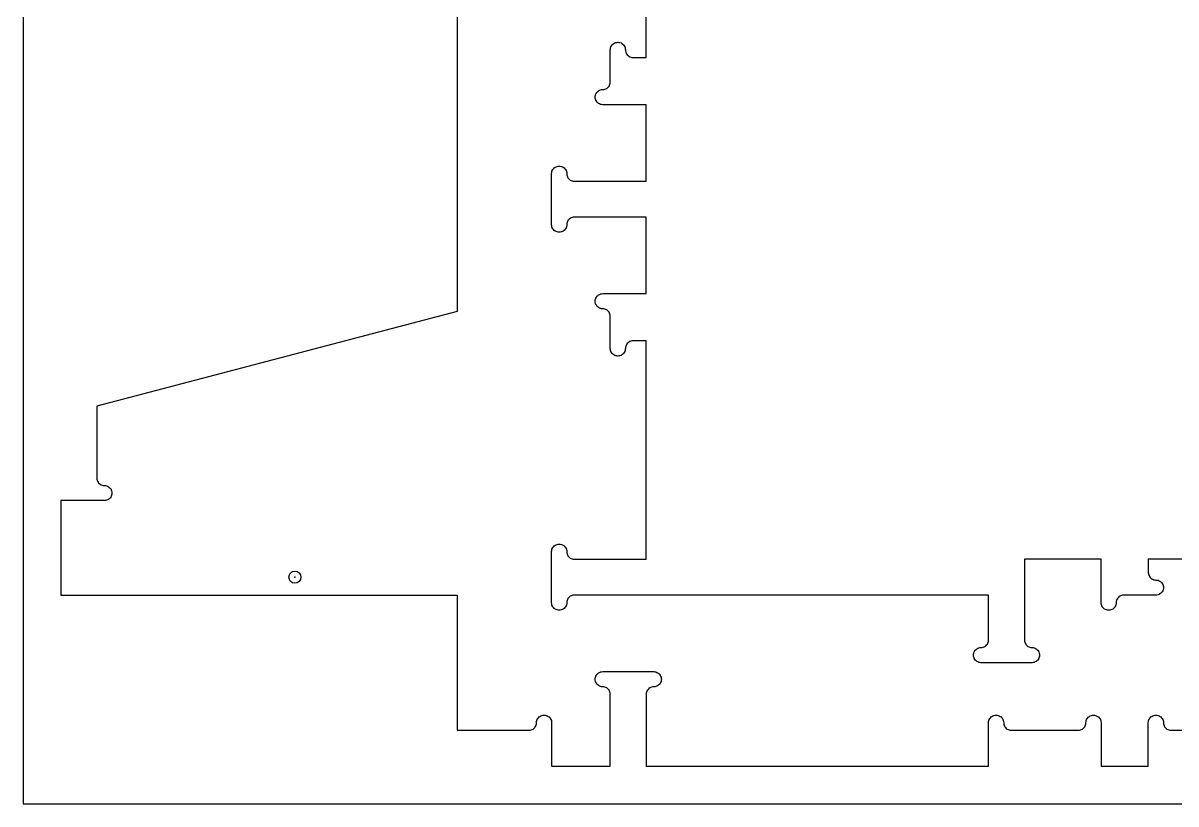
# Model space of a CAD drawing. Header units: inches. Extents: x 1367 to 1651, y -1653 to -1438.
# Drawn here: x 1524.46 to 1548.46, y -1534.43 to -1518.16 of the extents above; entities that cross this region are included whole.
import ezdxf

# ---------------------------------------------------------------- set-up
doc = ezdxf.new("R2010")
doc.units = ezdxf.units.IN
doc.header["$MEASUREMENT"] = 0
doc.linetypes.add('Solid', pattern=[0])
for name, color, linetype in [('000_NOTES', 6, 'Continuous'), ('CUT_FASTENERS', 1, 'Continuous'), ('CUT_THRU', 7, 'Continuous')]:
    doc.layers.add(name, color=color, linetype=linetype)

# ---------------------------------------------------------------- blocks, each defined once
blk = doc.blocks.new('FASTENER')
blk.add_circle((0, 0), 0.125)
blk.add_point((0, 0))

msp = doc.modelspace()

# ---------------------------------------------------------------- linework, layer by layer
at = {"linetype": 'Solid', "lineweight": 5}
for points in [[(1533.495, -1456.492, 0), (1533.495, -1524.169, 0), (1525.995, -1526.138, 0), (1525.995, -1527.634, 0), (1525.996, -1527.656, 0), (1526.001, -1527.678, 0), (1526.009, -1527.699, 0), (1526.02, -1527.719, 0), (1526.033, -1527.737, 0), (1526.049, -1527.753, 0), (1526.067, -1527.766, 0), (1526.087, -1527.777, 0), (1526.108, -1527.785, 0), (1526.13, -1527.79, 0), (1526.152, -1527.791, 0), (1526.175, -1527.793, 0), (1526.197, -1527.798, 0), (1526.218, -1527.806, 0), (1526.237, -1527.816, 0), (1526.255, -1527.83, 0), (1526.271, -1527.846, 0), (1526.285, -1527.864, 0), (1526.295, -1527.883, 0), (1526.303, -1527.905, 0), (1526.308, -1527.927, 0), (1526.31, -1527.949, 0), (1526.308, -1527.971, 0), (1526.303, -1527.993, 0), (1526.295, -1528.014, 0), (1526.285, -1528.034, 0), (1526.271, -1528.052, 0), (1526.255, -1528.068, 0), (1526.237, -1528.081, 0), (1526.218, -1528.092, 0), (1526.197, -1528.1, 0), (1526.175, -1528.105, 0), (1526.152, -1528.106, 0), (1525.247, -1528.106, 0), (1525.247, -1530.075, 0), (1533.495, -1530.075, 0), (1533.495, -1532.89, 0), (1534.991, -1532.89, 0), (1535.013, -1532.888, 0), (1535.035, -1532.883, 0), (1535.056, -1532.876, 0), (1535.076, -1532.865, 0), (1535.094, -1532.851, 0), (1535.11, -1532.836, 0), (1535.123, -1532.818, 0), (1535.134, -1532.798, 0), (1535.142, -1532.777, 0), (1535.147, -1532.755, 0), (1535.148, -1532.732, 0), (1535.15, -1532.71, 0), (1535.155, -1532.688, 0), (1535.162, -1532.667, 0), (1535.173, -1532.647, 0), (1535.187, -1532.629, 0), (1535.203, -1532.613, 0), (1535.221, -1532.6, 0), (1535.24, -1532.589, 0), (1535.261, -1532.581, 0), (1535.283, -1532.576, 0), (1535.306, -1532.575, 0), (1535.328, -1532.576, 0), (1535.35, -1532.581, 0), (1535.371, -1532.589, 0), (1535.391, -1532.6, 0), (1535.409, -1532.613, 0), (1535.425, -1532.629, 0), (1535.438, -1532.647, 0), (1535.449, -1532.667, 0), (1535.457, -1532.688, 0), (1535.462, -1532.71, 0), (1535.463, -1532.732, 0), (1535.463, -1533.638, 0), (1536.684, -1533.638, 0), (1536.684, -1532.142, 0), (1536.682, -1532.119, 0), (1536.677, -1532.097, 0), (1536.669, -1532.076, 0), (1536.659, -1532.057, 0), (1536.645, -1532.039, 0), (1536.629, -1532.023, 0), (1536.611, -1532.009, 0), (1536.592, -1531.999, 0), (1536.571, -1531.991, 0), (1536.549, -1531.986, 0), (1536.526, -1531.984, 0), (1536.504, -1531.983, 0), (1536.482, -1531.978, 0), (1536.461, -1531.97, 0), (1536.441, -1531.959, 0), (1536.423, -1531.946, 0), (1536.407, -1531.93, 0), (1536.394, -1531.912, 0), (1536.383, -1531.892, 0), (1536.375, -1531.871, 0), (1536.37, -1531.849, 0), (1536.369, -1531.827, 0), (1536.37, -1531.804, 0), (1536.375, -1531.782, 0), (1536.383, -1531.761, 0), (1536.394, -1531.742, 0), (1536.407, -1531.724, 0), (1536.423, -1531.708, 0), (1536.441, -1531.694, 0), (1536.461, -1531.684, 0), (1536.482, -1531.676, 0), (1536.504, -1531.671, 0), (1536.526, -1531.669, 0), (1537.589, -1531.669, 0), (1537.612, -1531.671, 0), (1537.634, -1531.676, 0), (1537.655, -1531.684, 0), (1537.674, -1531.694, 0), (1537.692, -1531.708, 0), (1537.708, -1531.724, 0), (1537.722, -1531.742, 0), (1537.732, -1531.761, 0), (1537.74, -1531.782, 0), (1537.745, -1531.804, 0), (1537.747, -1531.827, 0), (1537.745, -1531.849, 0), (1537.74, -1531.871, 0), (1537.732, -1531.892, 0), (1537.722, -1531.912, 0), (1537.708, -1531.93, 0), (1537.692, -1531.946, 0), (1537.674, -1531.959, 0), (1537.655, -1531.97, 0), (1537.634, -1531.978, 0), (1537.612, -1531.983, 0), (1537.589, -1531.984, 0), (1537.567, -1531.986, 0), (1537.545, -1531.991, 0), (1537.524, -1531.999, 0), (1537.504, -1532.009, 0), (1537.486, -1532.023, 0), (1537.47, -1532.039, 0), (1537.457, -1532.057, 0), (1537.446, -1532.076, 0), (1537.438, -1532.097, 0), (1537.433, -1532.119, 0), (1537.432, -1532.142, 0), (1537.432, -1533.638, 0), (1544.558, -1533.638, 0), (1544.558, -1532.732, 0), (1544.559, -1532.71, 0), (1544.564, -1532.688, 0), (1544.572, -1532.667, 0), (1544.583, -1532.647, 0), (1544.596, -1532.629, 0), (1544.612, -1532.613, 0), (1544.63, -1532.6, 0), (1544.65, -1532.589, 0), (1544.671, -1532.581, 0), (1544.693, -1532.576, 0), (1544.715, -1532.575, 0), (1544.738, -1532.576, 0), (1544.76, -1532.581, 0), (1544.781, -1532.589, 0), (1544.8, -1532.6, 0), (1544.818, -1532.613, 0), (1544.834, -1532.629, 0), (1544.848, -1532.647, 0), (1544.858, -1532.667, 0), (1544.866, -1532.688, 0), (1544.871, -1532.71, 0), (1544.873, -1532.732, 0), (1544.874, -1532.755, 0), (1544.879, -1532.777, 0), (1544.887, -1532.798, 0), (1544.898, -1532.818, 0), (1544.911, -1532.836, 0), (1544.927, -1532.851, 0), (1544.945, -1532.865, 0), (1544.965, -1532.876, 0), (1544.986, -1532.883, 0), (1545.008, -1532.888, 0), (1545.03, -1532.89, 0), (1546.428, -1532.89, 0), (1546.45, -1532.888, 0), (1546.472, -1532.883, 0), (1546.493, -1532.876, 0), (1546.513, -1532.865, 0), (1546.531, -1532.851, 0), (1546.547, -1532.836, 0), (1546.56, -1532.818, 0), (1546.571, -1532.798, 0), (1546.579, -1532.777, 0), (1546.584, -1532.755, 0), (1546.585, -1532.732, 0), (1546.587, -1532.71, 0), (1546.592, -1532.688, 0), (1546.599, -1532.667, 0), (1546.61, -1532.647, 0), (1546.624, -1532.629, 0), (1546.64, -1532.613, 0), (1546.658, -1532.6, 0), (1546.677, -1532.589, 0), (1546.698, -1532.581, 0), (1546.72, -1532.576, 0), (1546.743, -1532.575, 0), (1546.765, -1532.576, 0), (1546.787, -1532.581, 0), (1546.808, -1532.589, 0), (1546.828, -1532.6, 0), (1546.846, -1532.613, 0), (1546.862, -1532.629, 0), (1546.875, -1532.647, 0), (1546.886, -1532.667, 0), (1546.894, -1532.688, 0), (1546.899, -1532.71, 0), (1546.9, -1532.732, 0), (1546.9, -1533.638, 0), (1547.884, -1533.638, 0), (1547.884, -1532.732, 0), (1547.886, -1532.71, 0), (1547.891, -1532.688, 0), (1547.899, -1532.667, 0), (1547.909, -1532.647, 0), (1547.923, -1532.629, 0), (1547.939, -1532.613, 0), (1547.957, -1532.6, 0), (1547.977, -1532.589, 0), (1547.998, -1532.581, 0), (1548.02, -1532.576, 0), (1548.042, -1532.575, 0), (1548.064, -1532.576, 0), (1548.086, -1532.581, 0), (1548.107, -1532.589, 0), (1548.127, -1532.6, 0), (1548.145, -1532.613, 0), (1548.161, -1532.629, 0), (1548.174, -1532.647, 0), (1548.185, -1532.667, 0), (1548.193, -1532.688, 0), (1548.198, -1532.71, 0), (1548.199, -1532.732, 0), (1548.201, -1532.755, 0), (1548.206, -1532.777, 0), (1548.214, -1532.798, 0), (1548.224, -1532.818, 0), (1548.238, -1532.836, 0), (1548.254, -1532.851, 0), (1548.272, -1532.865, 0), (1548.291, -1532.876, 0), (1548.313, -1532.883, 0), (1548.334, -1532.888, 0), (1548.357, -1532.89, 0), (1557.255, -1532.89, 0)], [(1552.432, -1529.327, 0), (1547.884, -1529.327, 0), (1547.884, -1529.602, 0), (1547.886, -1529.625, 0), (1547.891, -1529.647, 0), (1547.899, -1529.668, 0), (1547.909, -1529.688, 0), (1547.923, -1529.706, 0), (1547.939, -1529.721, 0), (1547.957, -1529.735, 0), (1547.977, -1529.746, 0), (1547.998, -1529.754, 0), (1548.02, -1529.758, 0), (1548.042, -1529.76, 0), (1548.064, -1529.762, 0), (1548.086, -1529.766, 0), (1548.107, -1529.774, 0), (1548.127, -1529.785, 0), (1548.145, -1529.798, 0), (1548.161, -1529.814, 0), (1548.174, -1529.832, 0), (1548.185, -1529.852, 0), (1548.193, -1529.873, 0), (1548.198, -1529.895, 0), (1548.199, -1529.917, 0), (1548.198, -1529.94, 0), (1548.193, -1529.962, 0), (1548.185, -1529.983, 0), (1548.174, -1530.003, 0), (1548.161, -1530.021, 0), (1548.145, -1530.036, 0), (1548.127, -1530.05, 0), (1548.107, -1530.061, 0), (1548.086, -1530.069, 0), (1548.064, -1530.073, 0), (1548.042, -1530.075, 0), (1547.373, -1530.075, 0), (1547.35, -1530.076, 0), (1547.328, -1530.081, 0), (1547.307, -1530.089, 0), (1547.288, -1530.1, 0), (1547.27, -1530.113, 0), (1547.254, -1530.129, 0), (1547.24, -1530.147, 0), (1547.229, -1530.167, 0), (1547.222, -1530.188, 0), (1547.217, -1530.21, 0), (1547.215, -1530.232, 0), (1547.214, -1530.255, 0), (1547.209, -1530.277, 0), (1547.201, -1530.298, 0), (1547.19, -1530.318, 0), (1547.177, -1530.336, 0), (1547.161, -1530.351, 0), (1547.143, -1530.365, 0), (1547.123, -1530.376, 0), (1547.102, -1530.383, 0), (1547.08, -1530.388, 0), (1547.058, -1530.39, 0), (1547.035, -1530.388, 0), (1547.013, -1530.383, 0), (1546.992, -1530.376, 0), (1546.973, -1530.365, 0), (1546.955, -1530.351, 0), (1546.939, -1530.336, 0), (1546.925, -1530.318, 0), (1546.914, -1530.298, 0), (1546.907, -1530.277, 0), (1546.902, -1530.255, 0), (1546.9, -1530.232, 0), (1546.9, -1529.327, 0), (1545.306, -1529.327, 0), (1545.306, -1531.01, 0), (1545.307, -1531.032, 0), (1545.312, -1531.054, 0), (1545.32, -1531.075, 0), (1545.331, -1531.095, 0), (1545.344, -1531.113, 0), (1545.36, -1531.129, 0), (1545.378, -1531.142, 0), (1545.398, -1531.153, 0), (1545.419, -1531.161, 0), (1545.441, -1531.166, 0), (1545.463, -1531.167, 0), (1545.486, -1531.169, 0), (1545.508, -1531.174, 0), (1545.529, -1531.182, 0), (1545.548, -1531.192, 0), (1545.566, -1531.206, 0), (1545.582, -1531.222, 0), (1545.596, -1531.24, 0), (1545.606, -1531.259, 0), (1545.614, -1531.281, 0), (1545.619, -1531.302, 0), (1545.621, -1531.325, 0), (1545.619, -1531.347, 0), (1545.614, -1531.369, 0), (1545.606, -1531.39, 0), (1545.596, -1531.41, 0), (1545.582, -1531.428, 0), (1545.566, -1531.444, 0), (1545.548, -1531.457, 0), (1545.529, -1531.468, 0), (1545.508, -1531.476, 0), (1545.486, -1531.481, 0), (1545.463, -1531.482, 0), (1544.4, -1531.482, 0), (1544.378, -1531.481, 0), (1544.356, -1531.476, 0), (1544.335, -1531.468, 0), (1544.315, -1531.457, 0), (1544.297, -1531.444, 0), (1544.281, -1531.428, 0), (1544.268, -1531.41, 0), (1544.257, -1531.39, 0), (1544.249, -1531.369, 0), (1544.244, -1531.347, 0), (1544.243, -1531.325, 0), (1544.244, -1531.302, 0), (1544.249, -1531.281, 0), (1544.257, -1531.259, 0), (1544.268, -1531.24, 0), (1544.281, -1531.222, 0), (1544.297, -1531.206, 0), (1544.315, -1531.192, 0), (1544.335, -1531.182, 0), (1544.356, -1531.174, 0), (1544.378, -1531.169, 0), (1544.4, -1531.167, 0), (1544.423, -1531.166, 0), (1544.445, -1531.161, 0), (1544.466, -1531.153, 0), (1544.485, -1531.142, 0), (1544.503, -1531.129, 0), (1544.519, -1531.113, 0), (1544.533, -1531.095, 0), (1544.543, -1531.075, 0), (1544.551, -1531.054, 0), (1544.556, -1531.032, 0), (1544.558, -1531.01, 0), (1544.558, -1530.075, 0), (1535.936, -1530.075, 0), (1535.913, -1530.076, 0), (1535.891, -1530.081, 0), (1535.87, -1530.089, 0), (1535.85, -1530.1, 0), (1535.833, -1530.113, 0), (1535.817, -1530.129, 0), (1535.803, -1530.147, 0), (1535.792, -1530.167, 0), (1535.785, -1530.188, 0), (1535.78, -1530.21, 0), (1535.778, -1530.232, 0), (1535.777, -1530.255, 0), (1535.772, -1530.277, 0), (1535.764, -1530.298, 0), (1535.753, -1530.318, 0), (1535.74, -1530.336, 0), (1535.724, -1530.351, 0), (1535.706, -1530.365, 0), (1535.686, -1530.376, 0), (1535.665, -1530.383, 0), (1535.643, -1530.388, 0), (1535.621, -1530.39, 0), (1535.598, -1530.388, 0), (1535.576, -1530.383, 0), (1535.555, -1530.376, 0), (1535.536, -1530.365, 0), (1535.518, -1530.351, 0), (1535.502, -1530.336, 0), (1535.488, -1530.318, 0), (1535.477, -1530.298, 0), (1535.47, -1530.277, 0), (1535.465, -1530.255, 0), (1535.463, -1530.232, 0), (1535.463, -1529.169, 0), (1535.465, -1529.147, 0), (1535.47, -1529.125, 0), (1535.477, -1529.104, 0), (1535.488, -1529.084, 0), (1535.502, -1529.066, 0), (1535.518, -1529.05, 0), (1535.536, -1529.037, 0), (1535.555, -1529.026, 0), (1535.576, -1529.018, 0), (1535.598, -1529.014, 0), (1535.621, -1529.012, 0), (1535.643, -1529.014, 0), (1535.665, -1529.018, 0), (1535.686, -1529.026, 0), (1535.706, -1529.037, 0), (1535.724, -1529.05, 0), (1535.74, -1529.066, 0), (1535.753, -1529.084, 0), (1535.764, -1529.104, 0), (1535.772, -1529.125, 0), (1535.777, -1529.147, 0), (1535.778, -1529.169, 0), (1535.778, -1529.169, 0), (1535.78, -1529.192, 0), (1535.785, -1529.214, 0), (1535.792, -1529.235, 0), (1535.803, -1529.255, 0), (1535.817, -1529.273, 0), (1535.833, -1529.288, 0), (1535.85, -1529.302, 0), (1535.87, -1529.313, 0), (1535.891, -1529.32, 0), (1535.913, -1529.325, 0), (1535.936, -1529.327, 0), (1537.432, -1529.327, 0), (1537.432, -1524.78, 0), (1537.156, -1524.78, 0), (1537.134, -1524.781, 0), (1537.112, -1524.786, 0), (1537.091, -1524.794, 0), (1537.071, -1524.805, 0), (1537.053, -1524.818, 0), (1537.037, -1524.834, 0), (1537.024, -1524.852, 0), (1537.013, -1524.872, 0), (1537.005, -1524.893, 0), (1537, -1524.915, 0), (1536.999, -1524.937, 0), (1536.997, -1524.96, 0), (1536.992, -1524.981, 0), (1536.984, -1525.003, 0), (1536.974, -1525.022, 0), (1536.96, -1525.04, 0), (1536.944, -1525.056, 0), (1536.926, -1525.07, 0), (1536.907, -1525.08, 0), (1536.886, -1525.088, 0), (1536.864, -1525.093, 0), (1536.841, -1525.095, 0), (1536.819, -1525.093, 0), (1536.797, -1525.088, 0), (1536.776, -1525.08, 0), (1536.756, -1525.07, 0), (1536.738, -1525.056, 0), (1536.722, -1525.04, 0), (1536.709, -1525.022, 0), (1536.698, -1525.003, 0), (1536.69, -1524.981, 0), (1536.685, -1524.96, 0), (1536.684, -1524.937, 0), (1536.684, -1524.268, 0), (1536.682, -1524.245, 0), (1536.677, -1524.223, 0), (1536.669, -1524.202, 0), (1536.659, -1524.183, 0), (1536.645, -1524.165, 0), (1536.629, -1524.149, 0), (1536.611, -1524.135, 0), (1536.592, -1524.125, 0), (1536.571, -1524.117, 0), (1536.549, -1524.112, 0), (1536.526, -1524.11, 0), (1536.504, -1524.109, 0), (1536.482, -1524.104, 0), (1536.461, -1524.096, 0), (1536.441, -1524.085, 0), (1536.423, -1524.072, 0), (1536.407, -1524.056, 0), (1536.394, -1524.038, 0), (1536.383, -1524.018, 0), (1536.375, -1523.997, 0), (1536.37, -1523.975, 0), (1536.369, -1523.953, 0), (1536.37, -1523.93, 0), (1536.375, -1523.908, 0), (1536.383, -1523.887, 0), (1536.394, -1523.868, 0), (1536.407, -1523.85, 0), (1536.423, -1523.834, 0), (1536.441, -1523.82, 0), (1536.461, -1523.81, 0), (1536.482, -1523.802, 0), (1536.504, -1523.797, 0), (1536.526, -1523.795, 0), (1537.432, -1523.795, 0), (1537.432, -1522.201, 0), (1535.936, -1522.201, 0), (1535.913, -1522.202, 0), (1535.891, -1522.207, 0), (1535.87, -1522.215, 0), (1535.85, -1522.226, 0), (1535.833, -1522.239, 0), (1535.817, -1522.255, 0), (1535.803, -1522.273, 0), (1535.792, -1522.293, 0), (1535.785, -1522.314, 0), (1535.78, -1522.336, 0), (1535.778, -1522.358, 0), (1535.777, -1522.381, 0), (1535.772, -1522.403, 0), (1535.764, -1522.424, 0), (1535.753, -1522.444, 0), (1535.74, -1522.461, 0), (1535.724, -1522.477, 0), (1535.706, -1522.491, 0), (1535.686, -1522.502, 0), (1535.665, -1522.509, 0), (1535.643, -1522.514, 0), (1535.621, -1522.516, 0), (1535.598, -1522.514, 0), (1535.576, -1522.509, 0), (1535.555, -1522.502, 0), (1535.536, -1522.491, 0), (1535.518, -1522.477, 0), (1535.502, -1522.461, 0), (1535.488, -1522.444, 0), (1535.477, -1522.424, 0), (1535.47, -1522.403, 0), (1535.465, -1522.381, 0), (1535.463, -1522.358, 0), (1535.463, -1521.295, 0), (1535.465, -1521.273, 0), (1535.47, -1521.251, 0), (1535.477, -1521.23, 0), (1535.488, -1521.21, 0), (1535.502, -1521.192, 0), (1535.518, -1521.176, 0), (1535.536, -1521.163, 0), (1535.555, -1521.152, 0), (1535.576, -1521.144, 0), (1535.598, -1521.139, 0), (1535.621, -1521.138, 0), (1535.643, -1521.139, 0), (1535.665, -1521.144, 0), (1535.686, -1521.152, 0), (1535.706, -1521.163, 0), (1535.724, -1521.176, 0), (1535.74, -1521.192, 0), (1535.753, -1521.21, 0), (1535.764, -1521.23, 0), (1535.772, -1521.251, 0), (1535.777, -1521.273, 0), (1535.778, -1521.295, 0), (1535.78, -1521.318, 0), (1535.785, -1521.34, 0), (1535.792, -1521.361, 0), (1535.803, -1521.381, 0), (1535.817, -1521.398, 0), (1535.833, -1521.414, 0), (1535.85, -1521.428, 0), (1535.87, -1521.439, 0), (1535.891, -1521.446, 0), (1535.913, -1521.451, 0), (1535.936, -1521.453, 0), (1537.432, -1521.453, 0), (1537.432, -1519.858, 0), (1536.526, -1519.858, 0), (1536.504, -1519.857, 0), (1536.482, -1519.852, 0), (1536.461, -1519.844, 0), (1536.441, -1519.833, 0), (1536.423, -1519.82, 0), (1536.407, -1519.804, 0), (1536.394, -1519.786, 0), (1536.383, -1519.766, 0), (1536.375, -1519.745, 0), (1536.37, -1519.723, 0), (1536.369, -1519.701, 0), (1536.37, -1519.678, 0), (1536.375, -1519.657, 0), (1536.383, -1519.635, 0), (1536.394, -1519.616, 0), (1536.407, -1519.598, 0), (1536.423, -1519.582, 0), (1536.441, -1519.568, 0), (1536.461, -1519.558, 0), (1536.482, -1519.55, 0), (1536.504, -1519.545, 0), (1536.526, -1519.543, 0), (1536.549, -1519.542, 0), (1536.571, -1519.537, 0), (1536.592, -1519.529, 0), (1536.611, -1519.518, 0), (1536.629, -1519.505, 0), (1536.645, -1519.489, 0), (1536.659, -1519.471, 0), (1536.669, -1519.451, 0), (1536.677, -1519.43, 0), (1536.682, -1519.408, 0), (1536.684, -1519.386, 0), (1536.684, -1518.717, 0), (1536.685, -1518.694, 0), (1536.69, -1518.672, 0), (1536.698, -1518.651, 0), (1536.709, -1518.631, 0), (1536.722, -1518.614, 0), (1536.738, -1518.598, 0), (1536.756, -1518.584, 0), (1536.776, -1518.573, 0), (1536.797, -1518.566, 0), (1536.819, -1518.561, 0), (1536.841, -1518.559, 0), (1536.864, -1518.561, 0), (1536.886, -1518.566, 0), (1536.907, -1518.573, 0), (1536.926, -1518.584, 0), (1536.944, -1518.598, 0), (1536.96, -1518.614, 0), (1536.974, -1518.631, 0), (1536.984, -1518.651, 0), (1536.992, -1518.672, 0), (1536.997, -1518.694, 0), (1536.999, -1518.717, 0), (1537, -1518.739, 0), (1537.005, -1518.761, 0), (1537.013, -1518.782, 0), (1537.024, -1518.802, 0), (1537.037, -1518.82, 0), (1537.053, -1518.836, 0), (1537.071, -1518.849, 0), (1537.091, -1518.86, 0), (1537.112, -1518.868, 0), (1537.134, -1518.873, 0), (1537.156, -1518.874, 0), (1537.432, -1518.874, 0), (1537.432, -1514.327, 0)]]:
    msp.add_polyline3d(points, dxfattribs=at)
at = {"layer": 'CUT_THRU'}
for points in [[(1533.495, -1456.492), (1533.495, -1524.169), (1525.995, -1526.138), (1525.995, -1527.634), (1525.996, -1527.656), (1526.001, -1527.678), (1526.009, -1527.699), (1526.02, -1527.719), (1526.033, -1527.737), (1526.049, -1527.753), (1526.067, -1527.766), (1526.087, -1527.777), (1526.108, -1527.785), (1526.13, -1527.79), (1526.152, -1527.791), (1526.175, -1527.793), (1526.197, -1527.798), (1526.218, -1527.806), (1526.237, -1527.816), (1526.255, -1527.83), (1526.271, -1527.846), (1526.285, -1527.864), (1526.295, -1527.883), (1526.303, -1527.905), (1526.308, -1527.927), (1526.31, -1527.949), (1526.308, -1527.971), (1526.303, -1527.993), (1526.295, -1528.014), (1526.285, -1528.034), (1526.271, -1528.052), (1526.255, -1528.068), (1526.237, -1528.081), (1526.218, -1528.092), (1526.197, -1528.1), (1526.175, -1528.105), (1526.152, -1528.106), (1525.247, -1528.106), (1525.247, -1530.075), (1533.495, -1530.075), (1533.495, -1532.89), (1534.991, -1532.89), (1535.013, -1532.888), (1535.035, -1532.883), (1535.056, -1532.876), (1535.076, -1532.865), (1535.094, -1532.851), (1535.11, -1532.836), (1535.123, -1532.818), (1535.134, -1532.798), (1535.142, -1532.777), (1535.147, -1532.755), (1535.148, -1532.732), (1535.15, -1532.71), (1535.155, -1532.688), (1535.162, -1532.667), (1535.173, -1532.647), (1535.187, -1532.629), (1535.203, -1532.613), (1535.221, -1532.6), (1535.24, -1532.589), (1535.261, -1532.581), (1535.283, -1532.576), (1535.306, -1532.575), (1535.328, -1532.576), (1535.35, -1532.581), (1535.371, -1532.589), (1535.391, -1532.6), (1535.409, -1532.613), (1535.425, -1532.629), (1535.438, -1532.647), (1535.449, -1532.667), (1535.457, -1532.688), (1535.462, -1532.71), (1535.463, -1532.732), (1535.463, -1533.638), (1536.684, -1533.638), (1536.684, -1532.142), (1536.682, -1532.119), (1536.677, -1532.097), (1536.669, -1532.076), (1536.659, -1532.057), (1536.645, -1532.039), (1536.629, -1532.023), (1536.611, -1532.009), (1536.592, -1531.999), (1536.571, -1531.991), (1536.549, -1531.986), (1536.526, -1531.984), (1536.504, -1531.983), (1536.482, -1531.978), (1536.461, -1531.97), (1536.441, -1531.959), (1536.423, -1531.946), (1536.407, -1531.93), (1536.394, -1531.912), (1536.383, -1531.892), (1536.375, -1531.871), (1536.37, -1531.849), (1536.369, -1531.827), (1536.37, -1531.804), (1536.375, -1531.782), (1536.383, -1531.761), (1536.394, -1531.742), (1536.407, -1531.724), (1536.423, -1531.708), (1536.441, -1531.694), (1536.461, -1531.684), (1536.482, -1531.676), (1536.504, -1531.671), (1536.526, -1531.669), (1537.589, -1531.669), (1537.612, -1531.671), (1537.634, -1531.676), (1537.655, -1531.684), (1537.674, -1531.694), (1537.692, -1531.708), (1537.708, -1531.724), (1537.722, -1531.742), (1537.732, -1531.761), (1537.74, -1531.782), (1537.745, -1531.804), (1537.747, -1531.827), (1537.745, -1531.849), (1537.74, -1531.871), (1537.732, -1531.892), (1537.722, -1531.912), (1537.708, -1531.93), (1537.692, -1531.946), (1537.674, -1531.959), (1537.655, -1531.97), (1537.634, -1531.978), (1537.612, -1531.983), (1537.589, -1531.984), (1537.567, -1531.986), (1537.545, -1531.991), (1537.524, -1531.999), (1537.504, -1532.009), (1537.486, -1532.023), (1537.47, -1532.039), (1537.457, -1532.057), (1537.446, -1532.076), (1537.438, -1532.097), (1537.433, -1532.119), (1537.432, -1532.142), (1537.432, -1533.638), (1544.558, -1533.638), (1544.558, -1532.732), (1544.559, -1532.71), (1544.564, -1532.688), (1544.572, -1532.667), (1544.583, -1532.647), (1544.596, -1532.629), (1544.612, -1532.613), (1544.63, -1532.6), (1544.65, -1532.589), (1544.671, -1532.581), (1544.693, -1532.576), (1544.715, -1532.575), (1544.738, -1532.576), (1544.76, -1532.581), (1544.781, -1532.589), (1544.8, -1532.6), (1544.818, -1532.613), (1544.834, -1532.629), (1544.848, -1532.647), (1544.858, -1532.667), (1544.866, -1532.688), (1544.871, -1532.71), (1544.873, -1532.732), (1544.874, -1532.755), (1544.879, -1532.777), (1544.887, -1532.798), (1544.898, -1532.818), (1544.911, -1532.836), (1544.927, -1532.851), (1544.945, -1532.865), (1544.965, -1532.876), (1544.986, -1532.883), (1545.008, -1532.888), (1545.03, -1532.89), (1546.428, -1532.89), (1546.45, -1532.888), (1546.472, -1532.883), (1546.493, -1532.876), (1546.513, -1532.865), (1546.531, -1532.851), (1546.547, -1532.836), (1546.56, -1532.818), (1546.571, -1532.798), (1546.579, -1532.777), (1546.584, -1532.755), (1546.585, -1532.732), (1546.587, -1532.71), (1546.592, -1532.688), (1546.599, -1532.667), (1546.61, -1532.647), (1546.624, -1532.629), (1546.64, -1532.613), (1546.658, -1532.6), (1546.677, -1532.589), (1546.698, -1532.581), (1546.72, -1532.576), (1546.743, -1532.575), (1546.765, -1532.576), (1546.787, -1532.581), (1546.808, -1532.589), (1546.828, -1532.6), (1546.846, -1532.613), (1546.862, -1532.629), (1546.875, -1532.647), (1546.886, -1532.667), (1546.894, -1532.688), (1546.899, -1532.71), (1546.9, -1532.732), (1546.9, -1533.638), (1547.884, -1533.638), (1547.884, -1532.732), (1547.886, -1532.71), (1547.891, -1532.688), (1547.899, -1532.667), (1547.909, -1532.647), (1547.923, -1532.629), (1547.939, -1532.613), (1547.957, -1532.6), (1547.977, -1532.589), (1547.998, -1532.581), (1548.02, -1532.576), (1548.042, -1532.575), (1548.064, -1532.576), (1548.086, -1532.581), (1548.107, -1532.589), (1548.127, -1532.6), (1548.145, -1532.613), (1548.161, -1532.629), (1548.174, -1532.647), (1548.185, -1532.667), (1548.193, -1532.688), (1548.198, -1532.71), (1548.199, -1532.732), (1548.201, -1532.755), (1548.206, -1532.777), (1548.214, -1532.798), (1548.224, -1532.818), (1548.238, -1532.836), (1548.254, -1532.851), (1548.272, -1532.865), (1548.291, -1532.876), (1548.313, -1532.883), (1548.334, -1532.888), (1548.357, -1532.89), (1557.255, -1532.89)], [(1552.432, -1529.327), (1547.884, -1529.327), (1547.884, -1529.602), (1547.886, -1529.625), (1547.891, -1529.647), (1547.899, -1529.668), (1547.909, -1529.688), (1547.923, -1529.706), (1547.939, -1529.721), (1547.957, -1529.735), (1547.977, -1529.746), (1547.998, -1529.754), (1548.02, -1529.758), (1548.042, -1529.76), (1548.064, -1529.762), (1548.086, -1529.766), (1548.107, -1529.774), (1548.127, -1529.785), (1548.145, -1529.798), (1548.161, -1529.814), (1548.174, -1529.832), (1548.185, -1529.852), (1548.193, -1529.873), (1548.198, -1529.895), (1548.199, -1529.917), (1548.198, -1529.94), (1548.193, -1529.962), (1548.185, -1529.983), (1548.174, -1530.003), (1548.161, -1530.021), (1548.145, -1530.036), (1548.127, -1530.05), (1548.107, -1530.061), (1548.086, -1530.069), (1548.064, -1530.073), (1548.042, -1530.075), (1547.373, -1530.075), (1547.35, -1530.076), (1547.328, -1530.081), (1547.307, -1530.089), (1547.288, -1530.1), (1547.27, -1530.113), (1547.254, -1530.129), (1547.24, -1530.147), (1547.229, -1530.167), (1547.222, -1530.188), (1547.217, -1530.21), (1547.215, -1530.232), (1547.214, -1530.255), (1547.209, -1530.277), (1547.201, -1530.298), (1547.19, -1530.318), (1547.177, -1530.336), (1547.161, -1530.351), (1547.143, -1530.365), (1547.123, -1530.376), (1547.102, -1530.383), (1547.08, -1530.388), (1547.058, -1530.39), (1547.035, -1530.388), (1547.013, -1530.383), (1546.992, -1530.376), (1546.973, -1530.365), (1546.955, -1530.351), (1546.939, -1530.336), (1546.925, -1530.318), (1546.914, -1530.298), (1546.907, -1530.277), (1546.902, -1530.255), (1546.9, -1530.232), (1546.9, -1529.327), (1545.306, -1529.327), (1545.306, -1531.01), (1545.307, -1531.032), (1545.312, -1531.054), (1545.32, -1531.075), (1545.331, -1531.095), (1545.344, -1531.113), (1545.36, -1531.129), (1545.378, -1531.142), (1545.398, -1531.153), (1545.419, -1531.161), (1545.441, -1531.166), (1545.463, -1531.167), (1545.486, -1531.169), (1545.508, -1531.174), (1545.529, -1531.182), (1545.548, -1531.192), (1545.566, -1531.206), (1545.582, -1531.222), (1545.596, -1531.24), (1545.606, -1531.259), (1545.614, -1531.281), (1545.619, -1531.302), (1545.621, -1531.325), (1545.619, -1531.347), (1545.614, -1531.369), (1545.606, -1531.39), (1545.596, -1531.41), (1545.582, -1531.428), (1545.566, -1531.444), (1545.548, -1531.457), (1545.529, -1531.468), (1545.508, -1531.476), (1545.486, -1531.481), (1545.463, -1531.482), (1544.4, -1531.482), (1544.378, -1531.481), (1544.356, -1531.476), (1544.335, -1531.468), (1544.315, -1531.457), (1544.297, -1531.444), (1544.281, -1531.428), (1544.268, -1531.41), (1544.257, -1531.39), (1544.249, -1531.369), (1544.244, -1531.347), (1544.243, -1531.325), (1544.244, -1531.302), (1544.249, -1531.281), (1544.257, -1531.259), (1544.268, -1531.24), (1544.281, -1531.222), (1544.297, -1531.206), (1544.315, -1531.192), (1544.335, -1531.182), (1544.356, -1531.174), (1544.378, -1531.169), (1544.4, -1531.167), (1544.423, -1531.166), (1544.445, -1531.161), (1544.466, -1531.153), (1544.485, -1531.142), (1544.503, -1531.129), (1544.519, -1531.113), (1544.533, -1531.095), (1544.543, -1531.075), (1544.551, -1531.054), (1544.556, -1531.032), (1544.558, -1531.01), (1544.558, -1530.075), (1535.936, -1530.075), (1535.913, -1530.076), (1535.891, -1530.081), (1535.87, -1530.089), (1535.85, -1530.1), (1535.833, -1530.113), (1535.817, -1530.129), (1535.803, -1530.147), (1535.792, -1530.167), (1535.785, -1530.188), (1535.78, -1530.21), (1535.778, -1530.232), (1535.777, -1530.255), (1535.772, -1530.277), (1535.764, -1530.298), (1535.753, -1530.318), (1535.74, -1530.336), (1535.724, -1530.351), (1535.706, -1530.365), (1535.686, -1530.376), (1535.665, -1530.383), (1535.643, -1530.388), (1535.621, -1530.39), (1535.598, -1530.388), (1535.576, -1530.383), (1535.555, -1530.376), (1535.536, -1530.365), (1535.518, -1530.351), (1535.502, -1530.336), (1535.488, -1530.318), (1535.477, -1530.298), (1535.47, -1530.277), (1535.465, -1530.255), (1535.463, -1530.232), (1535.463, -1529.169), (1535.465, -1529.147), (1535.47, -1529.125), (1535.477, -1529.104), (1535.488, -1529.084), (1535.502, -1529.066), (1535.518, -1529.05), (1535.536, -1529.037), (1535.555, -1529.026), (1535.576, -1529.018), (1535.598, -1529.014), (1535.621, -1529.012), (1535.643, -1529.014), (1535.665, -1529.018), (1535.686, -1529.026), (1535.706, -1529.037), (1535.724, -1529.05), (1535.74, -1529.066), (1535.753, -1529.084), (1535.764, -1529.104), (1535.772, -1529.125), (1535.777, -1529.147), (1535.778, -1529.169), (1535.78, -1529.192), (1535.785, -1529.214), (1535.792, -1529.235), (1535.803, -1529.255), (1535.817, -1529.273), (1535.833, -1529.288), (1535.85, -1529.302), (1535.87, -1529.313), (1535.891, -1529.32), (1535.913, -1529.325), (1535.936, -1529.327), (1537.432, -1529.327), (1537.432, -1524.78), (1537.156, -1524.78), (1537.134, -1524.781), (1537.112, -1524.786), (1537.091, -1524.794), (1537.071, -1524.805), (1537.053, -1524.818), (1537.037, -1524.834), (1537.024, -1524.852), (1537.013, -1524.872), (1537.005, -1524.893), (1537, -1524.915), (1536.999, -1524.937), (1536.997, -1524.96), (1536.992, -1524.981), (1536.984, -1525.003), (1536.974, -1525.022), (1536.96, -1525.04), (1536.944, -1525.056), (1536.926, -1525.07), (1536.907, -1525.08), (1536.886, -1525.088), (1536.864, -1525.093), (1536.841, -1525.095), (1536.819, -1525.093), (1536.797, -1525.088), (1536.776, -1525.08), (1536.756, -1525.07), (1536.738, -1525.056), (1536.722, -1525.04), (1536.709, -1525.022), (1536.698, -1525.003), (1536.69, -1524.981), (1536.685, -1524.96), (1536.684, -1524.937), (1536.684, -1524.268), (1536.682, -1524.245), (1536.677, -1524.223), (1536.669, -1524.202), (1536.659, -1524.183), (1536.645, -1524.165), (1536.629, -1524.149), (1536.611, -1524.135), (1536.592, -1524.125), (1536.571, -1524.117), (1536.549, -1524.112), (1536.526, -1524.11), (1536.504, -1524.109), (1536.482, -1524.104), (1536.461, -1524.096), (1536.441, -1524.085), (1536.423, -1524.072), (1536.407, -1524.056), (1536.394, -1524.038), (1536.383, -1524.018), (1536.375, -1523.997), (1536.37, -1523.975), (1536.369, -1523.953), (1536.37, -1523.93), (1536.375, -1523.908), (1536.383, -1523.887), (1536.394, -1523.868), (1536.407, -1523.85), (1536.423, -1523.834), (1536.441, -1523.82), (1536.461, -1523.81), (1536.482, -1523.802), (1536.504, -1523.797), (1536.526, -1523.795), (1537.432, -1523.795), (1537.432, -1522.201), (1535.936, -1522.201), (1535.913, -1522.202), (1535.891, -1522.207), (1535.87, -1522.215), (1535.85, -1522.226), (1535.833, -1522.239), (1535.817, -1522.255), (1535.803, -1522.273), (1535.792, -1522.293), (1535.785, -1522.314), (1535.78, -1522.336), (1535.778, -1522.358), (1535.777, -1522.381), (1535.772, -1522.403), (1535.764, -1522.424), (1535.753, -1522.444), (1535.74, -1522.461), (1535.724, -1522.477), (1535.706, -1522.491), (1535.686, -1522.502), (1535.665, -1522.509), (1535.643, -1522.514), (1535.621, -1522.516), (1535.598, -1522.514), (1535.576, -1522.509), (1535.555, -1522.502), (1535.536, -1522.491), (1535.518, -1522.477), (1535.502, -1522.461), (1535.488, -1522.444), (1535.477, -1522.424), (1535.47, -1522.403), (1535.465, -1522.381), (1535.463, -1522.358), (1535.463, -1521.295), (1535.465, -1521.273), (1535.47, -1521.251), (1535.477, -1521.23), (1535.488, -1521.21), (1535.502, -1521.192), (1535.518, -1521.176), (1535.536, -1521.163), (1535.555, -1521.152), (1535.576, -1521.144), (1535.598, -1521.139), (1535.621, -1521.138), (1535.643, -1521.139), (1535.665, -1521.144), (1535.686, -1521.152), (1535.706, -1521.163), (1535.724, -1521.176), (1535.74, -1521.192), (1535.753, -1521.21), (1535.764, -1521.23), (1535.772, -1521.251), (1535.777, -1521.273), (1535.778, -1521.295), (1535.78, -1521.318), (1535.785, -1521.34), (1535.792, -1521.361), (1535.803, -1521.381), (1535.817, -1521.398), (1535.833, -1521.414), (1535.85, -1521.428), (1535.87, -1521.439), (1535.891, -1521.446), (1535.913, -1521.451), (1535.936, -1521.453), (1537.432, -1521.453), (1537.432, -1519.858), (1536.526, -1519.858), (1536.504, -1519.857), (1536.482, -1519.852), (1536.461, -1519.844), (1536.441, -1519.833), (1536.423, -1519.82), (1536.407, -1519.804), (1536.394, -1519.786), (1536.383, -1519.766), (1536.375, -1519.745), (1536.37, -1519.723), (1536.369, -1519.701), (1536.37, -1519.678), (1536.375, -1519.657), (1536.383, -1519.635), (1536.394, -1519.616), (1536.407, -1519.598), (1536.423, -1519.582), (1536.441, -1519.568), (1536.461, -1519.558), (1536.482, -1519.55), (1536.504, -1519.545), (1536.526, -1519.543), (1536.549, -1519.542), (1536.571, -1519.537), (1536.592, -1519.529), (1536.611, -1519.518), (1536.629, -1519.505), (1536.645, -1519.489), (1536.659, -1519.471), (1536.669, -1519.451), (1536.677, -1519.43), (1536.682, -1519.408), (1536.684, -1519.386), (1536.684, -1518.717), (1536.685, -1518.694), (1536.69, -1518.672), (1536.698, -1518.651), (1536.709, -1518.631), (1536.722, -1518.614), (1536.738, -1518.598), (1536.756, -1518.584), (1536.776, -1518.573), (1536.797, -1518.566), (1536.819, -1518.561), (1536.841, -1518.559), (1536.864, -1518.561), (1536.886, -1518.566), (1536.907, -1518.573), (1536.926, -1518.584), (1536.944, -1518.598), (1536.96, -1518.614), (1536.974, -1518.631), (1536.984, -1518.651), (1536.992, -1518.672), (1536.997, -1518.694), (1536.999, -1518.717), (1537, -1518.739), (1537.005, -1518.761), (1537.013, -1518.782), (1537.024, -1518.802), (1537.037, -1518.82), (1537.053, -1518.836), (1537.071, -1518.849), (1537.091, -1518.86), (1537.112, -1518.868), (1537.134, -1518.873), (1537.156, -1518.874), (1537.432, -1518.874), (1537.432, -1514.327)]]:
    msp.add_lwpolyline(points, dxfattribs=at)

# ---------------------------------------------------------------- block references
at = {"layer": 'CUT_FASTENERS', "xscale": 0.9973753280808704, "yscale": 0.9973753280808704, "zscale": 0.9973753280808704}
msp.add_blockref('FASTENER', (1530.118, -1529.701), dxfattribs=at)

# ---------------------------------------------------------------- meshes
at = {"layer": '000_NOTES'}
mesh = msp.add_polyface(dxfattribs=at)
corners = [(1524.459, -1534.425), (1524.459, -1438.425), (1572.459, -1438.425), (1572.459, -1534.425)]
mesh.append_faces([[corners[k] for k in face] for face in [(0, 3, 2, 1)]])

doc.saveas('drawing.dxf')
